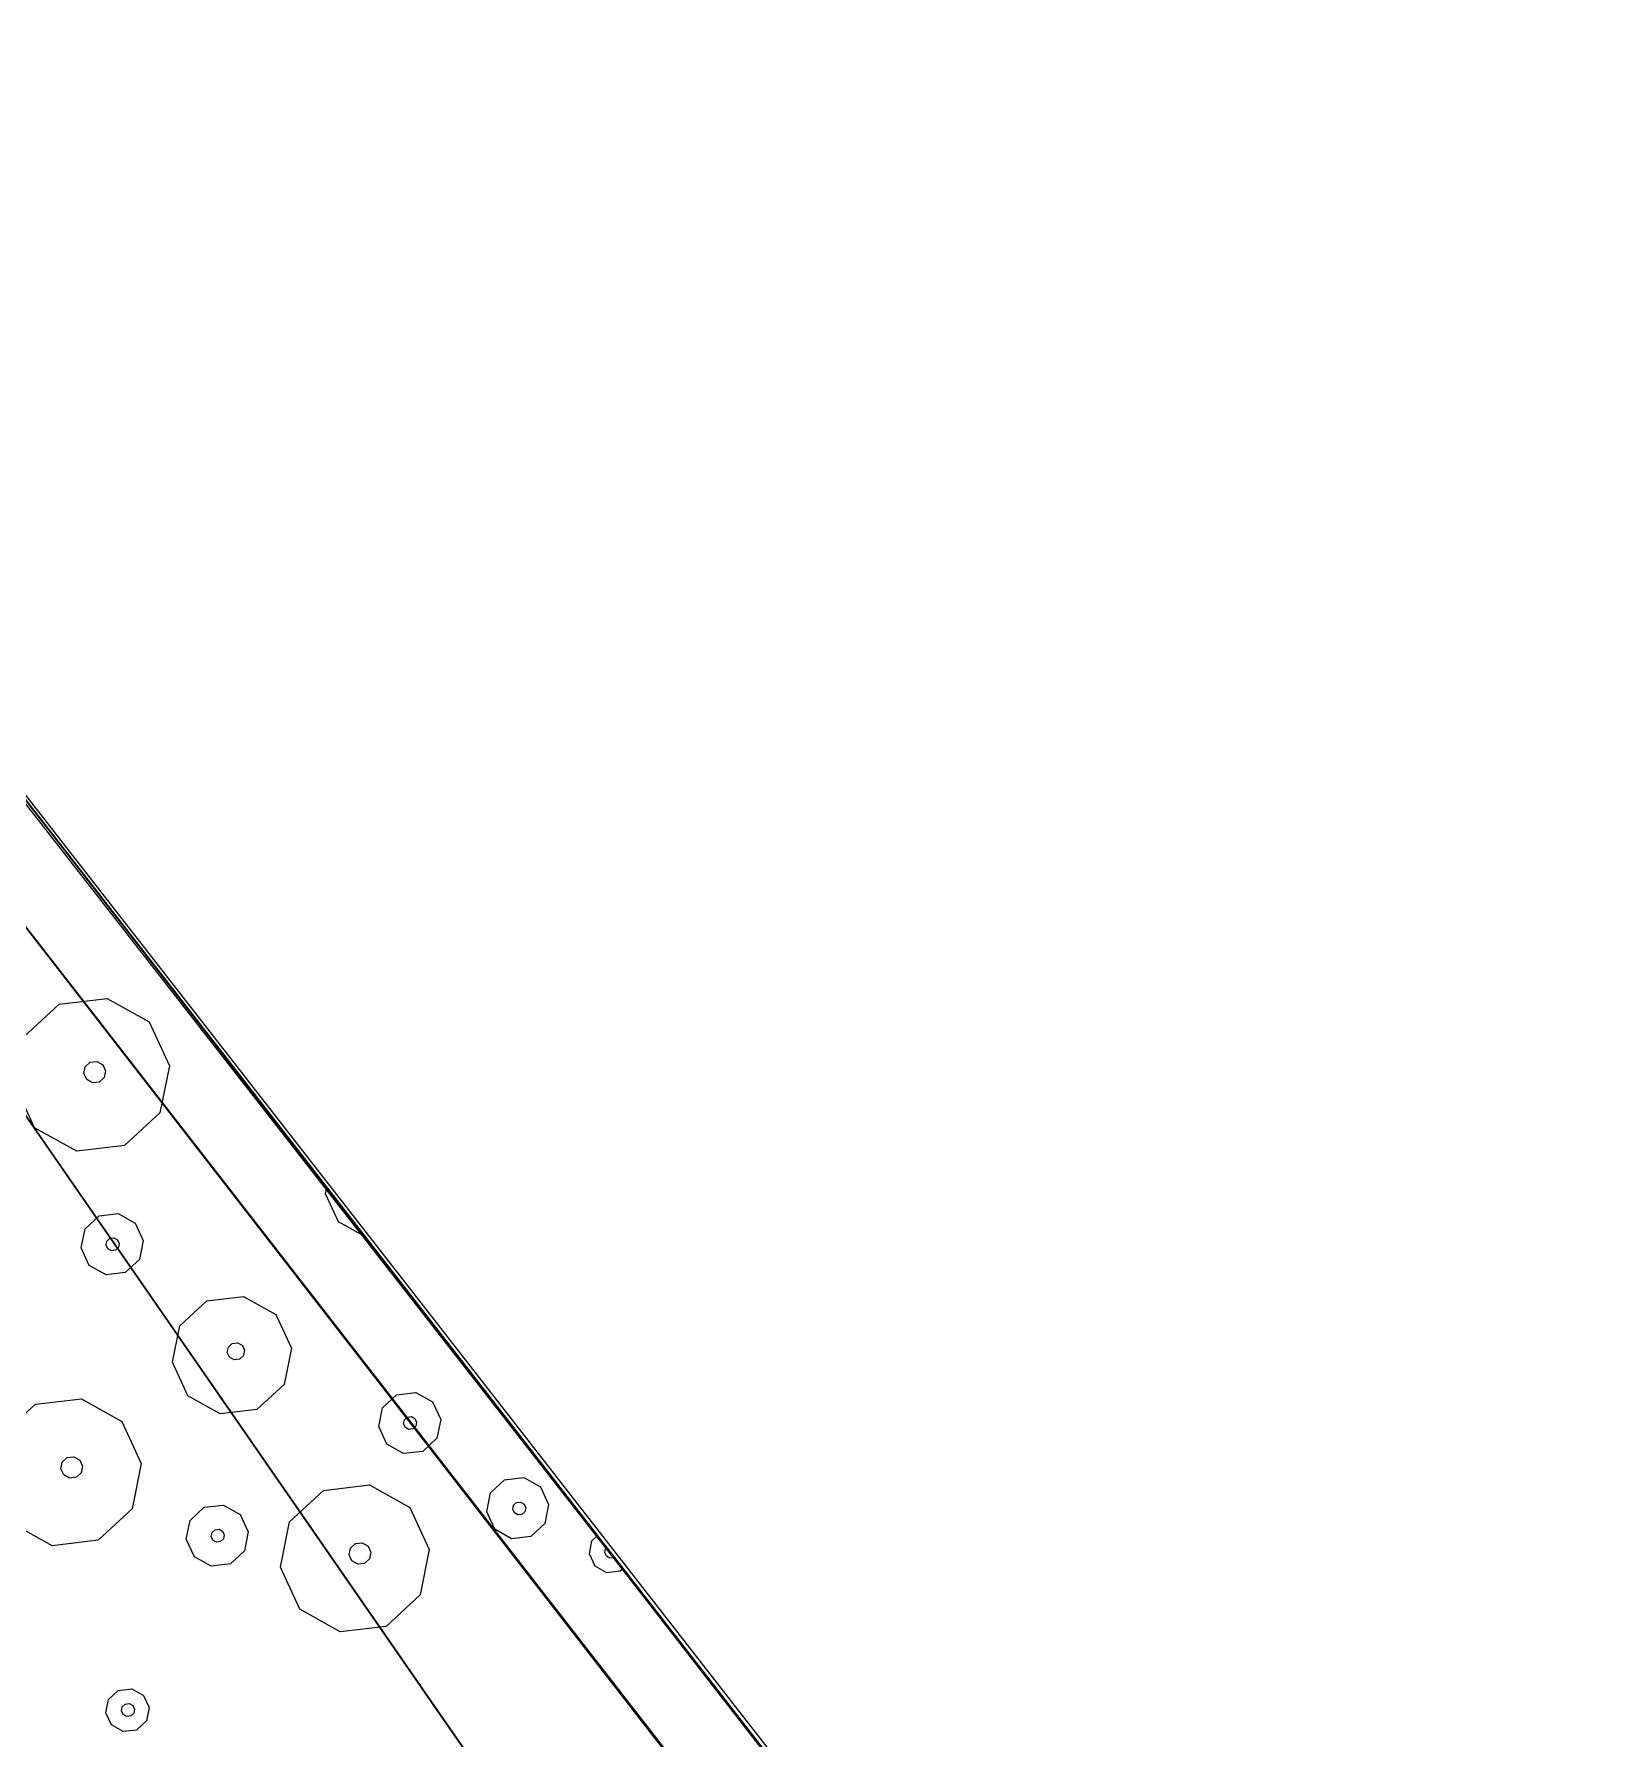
# Model space of a CAD drawing. Header units: metres. Extents: x -2858 to 512, y -1995 to 1252.
# Drawn here: x -495.254 to -491.212, y -106.224 to -101.851 of the extents above; entities that cross this region are included whole.
import ezdxf

# ---------------------------------------------------------------- set-up
doc = ezdxf.new("R2010")
doc.units = ezdxf.units.M
for name, color, linetype in [('Calque commun', 7, 'Continuous'), ('Calque11', 7, 'Continuous'), ('Calque17', 7, 'Continuous')]:
    doc.layers.add(name, color=color, linetype=linetype)

# ---------------------------------------------------------------- blocks, each defined once
blk = doc.blocks.new('geometrebondepartleger')
at = {"layer": 'Calque11', "color": 7, "linetype": 'Continuous', "lineweight": 9}
blk.add_polyline3d([(125.0277, 35.9078, 79), (133.3383, 81.851, 79), (145.3136, 148.3761, 79)], dxfattribs=at)
at = {"layer": 'Calque17', "color": 1, "linetype": 'Continuous', "lineweight": 9}
for points in [[(125.174, 36.6886, 79), (126.5286, 44.1348, 79), (125.0378, 35.9435, 79), (126.4161, 43.4883, 79), (128.681, 56.0642, 79), (129.9759, 63.1341, 79), (132.1933, 75.6042, 79), (133.3383, 81.851, 79), (135.2222, 92.3412, 79), (136.4776, 99.3268, 79), (138.1727, 108.7115, 79), (140.4846, 121.4626, 79), (141.0933, 124.9318, 79)], [(125.3707, 36.6528, 79), (126.7254, 44.0992, 79), (125.2346, 35.9078, 79), (126.6129, 43.4526, 79), (128.8778, 56.0285, 79), (130.1727, 63.0986, 79), (132.3901, 75.5687, 79), (133.5351, 81.8153, 79), (135.4191, 92.3058, 79), (136.6745, 99.2914, 79), (138.3695, 108.676, 79), (140.6815, 121.4274, 79), (141.2903, 124.8972, 79)]]:
    blk.add_polyline3d(points, dxfattribs=at)
blk = doc.blocks.new('pattern')
at = {"layer": 'Calque commun', "color": 54, "linetype": 'Continuous', "lineweight": 9}
for p, q in [((55.6975, 29.5002), (55.7057, 29.4995)), ((55.7057, 29.4995), (55.7317, 29.4766)), ((55.7317, 29.4766), (55.7392, 29.4428)), ((55.6875, 29.4327), (55.6854, 29.4329)), ((55.6965, 29.4379), (55.6875, 29.4327)), ((55.691, 29.4641), (55.6983, 29.4576)), ((55.7006, 29.4475), (55.6965, 29.4379)), ((55.6983, 29.4576), (55.7006, 29.4475)), ((55.7392, 29.4428), (55.7254, 29.411)), ((55.6956, 29.3934), (55.6786, 29.3951)), ((55.7254, 29.411), (55.6956, 29.3934)), ((55.7005, 29.2485), (55.743, 29.2736)), ((55.743, 29.2736), (55.7923, 29.2689)), ((55.7923, 29.2689), (55.8293, 29.2362)), ((55.6808, 29.2031), (55.7005, 29.2485)), ((55.7458, 29.2104), (55.7548, 29.2157)), ((55.7548, 29.2157), (55.7651, 29.2147)), ((55.7651, 29.2147), (55.7729, 29.2079)), ((55.8293, 29.2362), (55.8401, 29.1879)), ((55.6916, 29.1548), (55.6808, 29.2031)), ((55.7417, 29.2009), (55.7458, 29.2104)), ((55.744, 29.1908), (55.7417, 29.2009)), ((55.7518, 29.1839), (55.744, 29.1908)), ((55.7621, 29.1829), (55.7518, 29.1839)), ((55.771, 29.1882), (55.7621, 29.1829)), ((55.7752, 29.1977), (55.771, 29.1882)), ((55.7729, 29.2079), (55.7752, 29.1977)), ((55.8401, 29.1879), (55.8204, 29.1426)), ((55.7286, 29.1221), (55.6916, 29.1548)), ((55.8204, 29.1426), (55.7778, 29.1174)), ((55.9909, 29.0977), (56.093, 29.158)), ((56.093, 29.158), (56.2112, 29.1468)), ((56.2112, 29.1468), (56.3001, 29.0682)), ((55.7778, 29.1174), (55.7286, 29.1221)), ((55.9437, 28.9888), (55.9909, 29.0977)), ((56.3001, 29.0682), (56.3259, 28.9524)), ((56.0958, 28.9905), (56.1107, 28.9993)), ((56.1107, 28.9993), (56.128, 28.9976)), ((56.128, 28.9976), (56.1409, 28.9862)), ((55.9695, 28.873), (55.9437, 28.9888)), ((56.0889, 28.9746), (56.0958, 28.9905)), ((56.0927, 28.9577), (56.0889, 28.9746)), ((56.1057, 28.9463), (56.0927, 28.9577)), ((56.1378, 28.9534), (56.1229, 28.9446)), ((56.1447, 28.9693), (56.1378, 28.9534)), ((56.1409, 28.9862), (56.1447, 28.9693)), ((56.3259, 28.9524), (56.2787, 28.8435)), ((55.7224, 28.8966), (55.765, 28.9218)), ((55.765, 28.9218), (55.8142, 28.9171)), ((55.8142, 28.9171), (55.8513, 28.8843)), ((56.1229, 28.9446), (56.1057, 28.9463)), ((55.7027, 28.8513), (55.7224, 28.8966)), ((55.8513, 28.8843), (55.862, 28.8361)), ((56.0584, 28.7944), (55.9695, 28.873)), ((55.7135, 28.803), (55.7027, 28.8513)), ((55.7649, 28.8461), (55.7691, 28.8557)), ((55.7672, 28.836), (55.7649, 28.8461)), ((55.775, 28.8291), (55.7672, 28.836)), ((55.7691, 28.8557), (55.778, 28.8609)), ((55.7853, 28.8281), (55.775, 28.8291)), ((55.778, 28.8609), (55.7883, 28.86)), ((55.7943, 28.8334), (55.7853, 28.8281)), ((55.7883, 28.86), (55.7961, 28.8531)), ((55.7984, 28.843), (55.7943, 28.8334)), ((55.7961, 28.8531), (55.7984, 28.843)), ((55.862, 28.8361), (55.8423, 28.7907)), ((56.2787, 28.8435), (56.1765, 28.7832)), ((56.7583, 28.801), (56.7721, 28.8327)), ((56.7721, 28.8327), (56.8019, 28.8503)), ((56.8019, 28.8503), (56.8364, 28.847)), ((56.8364, 28.847), (56.8623, 28.8241)), ((56.8623, 28.8241), (56.8698, 28.7903)), ((55.7506, 28.7703), (55.7135, 28.803)), ((55.8423, 28.7907), (55.7998, 28.7656)), ((56.1765, 28.7832), (56.0584, 28.7944)), ((56.7659, 28.7672), (56.7583, 28.801)), ((56.7961, 28.7981), (56.8002, 28.8076)), ((56.7984, 28.788), (56.7961, 28.7981)), ((56.8061, 28.7811), (56.7984, 28.788)), ((56.8002, 28.8076), (56.8092, 28.8129)), ((56.8165, 28.7801), (56.8061, 28.7811)), ((56.8092, 28.8129), (56.8195, 28.8119)), ((56.8254, 28.7854), (56.8165, 28.7801)), ((56.8195, 28.8119), (56.8273, 28.8051)), ((56.8295, 28.7949), (56.8254, 28.7854)), ((56.8273, 28.8051), (56.8295, 28.7949)), ((56.8698, 28.7903), (56.8561, 28.7586)), ((55.7998, 28.7656), (55.7506, 28.7703)), ((56.2667, 28.7217), (56.3093, 28.7468)), ((56.3093, 28.7468), (56.3585, 28.7421)), ((56.3585, 28.7421), (56.3956, 28.7094)), ((56.7918, 28.7443), (56.7659, 28.7672)), ((56.8262, 28.741), (56.7918, 28.7443)), ((56.8561, 28.7586), (56.8262, 28.741)), ((56.2471, 28.6763), (56.2667, 28.7217)), ((56.3956, 28.7094), (56.4063, 28.6611)), ((56.2578, 28.628), (56.2471, 28.6763)), ((56.3092, 28.6712), (56.3134, 28.6807)), ((56.3115, 28.661), (56.3092, 28.6712)), ((56.3193, 28.6542), (56.3115, 28.661)), ((56.3134, 28.6807), (56.3223, 28.686)), ((56.3296, 28.6532), (56.3193, 28.6542)), ((56.3223, 28.686), (56.3327, 28.685)), ((56.3386, 28.6585), (56.3296, 28.6532)), ((56.3327, 28.685), (56.3404, 28.6781)), ((56.3427, 28.668), (56.3386, 28.6585)), ((56.3404, 28.6781), (56.3427, 28.668)), ((56.4063, 28.6611), (56.3867, 28.6158)), ((56.2949, 28.5953), (56.2578, 28.628)), ((56.3867, 28.6158), (56.3441, 28.5906)), ((56.3441, 28.5906), (56.2949, 28.5953)), ((55.8418, 28.4897), (55.9235, 28.5379)), ((55.9235, 28.5379), (56.018, 28.5289)), ((56.018, 28.5289), (56.0892, 28.4661)), ((55.804, 28.4026), (55.8418, 28.4897)), ((55.5046, 28.4302), (55.5195, 28.3632)), ((56.0892, 28.4661), (56.1098, 28.3734)), ((56.3193, 28.3997), (56.4215, 28.4601)), ((56.4215, 28.4601), (56.5396, 28.4488)), ((56.5396, 28.4488), (56.6286, 28.3703)), ((55.8247, 28.3099), (55.804, 28.4026)), ((55.9202, 28.3912), (55.9258, 28.4039)), ((55.9233, 28.3777), (55.9202, 28.3912)), ((55.9258, 28.4039), (55.9377, 28.4109)), ((55.9377, 28.4109), (55.9515, 28.4096)), ((55.9515, 28.4096), (55.9618, 28.4005)), ((55.9648, 28.387), (55.9593, 28.3743)), ((55.9618, 28.4005), (55.9648, 28.387)), ((56.2721, 28.2909), (56.3193, 28.3997)), ((55.5195, 28.3632), (55.4881, 28.2906)), ((55.9336, 28.3685), (55.9233, 28.3777)), ((55.9474, 28.3672), (55.9336, 28.3685)), ((55.9593, 28.3743), (55.9474, 28.3672)), ((56.1098, 28.3734), (56.0721, 28.2863)), ((56.6286, 28.3703), (56.6544, 28.2544)), ((55.8958, 28.2471), (55.8247, 28.3099)), ((56.4243, 28.2925), (56.4392, 28.3013)), ((56.4392, 28.3013), (56.4564, 28.2997)), ((56.4564, 28.2997), (56.4694, 28.2882)), ((55.4881, 28.2906), (55.4784, 28.2849)), ((56.0721, 28.2863), (55.9903, 28.2381)), ((56.2979, 28.175), (56.2721, 28.2909)), ((56.4174, 28.2767), (56.4243, 28.2925)), ((56.4212, 28.2598), (56.4174, 28.2767)), ((56.4341, 28.2483), (56.4212, 28.2598)), ((56.4663, 28.2555), (56.4514, 28.2467)), ((56.4731, 28.2713), (56.4663, 28.2555)), ((56.4694, 28.2882), (56.4731, 28.2713)), ((55.9903, 28.2381), (55.8958, 28.2471)), ((56.4514, 28.2467), (56.4341, 28.2483)), ((56.3869, 28.0965), (56.2979, 28.175)), ((56.505, 28.0852), (56.3869, 28.0965)), ((55.8897, 28.0224), (55.9322, 28.0475)), ((55.9322, 28.0475), (55.9815, 28.0428)), ((55.9815, 28.0428), (56.0185, 28.0101)), ((55.87, 27.977), (55.8897, 28.0224)), ((56.0185, 28.0101), (56.0293, 27.9618)), ((55.8807, 27.9287), (55.87, 27.977)), ((55.9322, 27.9719), (55.9363, 27.9814)), ((55.9344, 27.9617), (55.9322, 27.9719)), ((55.9422, 27.9549), (55.9344, 27.9617)), ((55.9363, 27.9814), (55.9453, 27.9867)), ((55.9526, 27.9539), (55.9422, 27.9549)), ((55.9453, 27.9867), (55.9556, 27.9857)), ((55.9615, 27.9592), (55.9526, 27.9539)), ((55.9556, 27.9857), (55.9634, 27.9788)), ((55.9656, 27.9687), (55.9615, 27.9592)), ((55.9634, 27.9788), (55.9656, 27.9687)), ((56.0293, 27.9618), (56.0096, 27.9165)), ((55.9178, 27.896), (55.8807, 27.9287)), ((56.0096, 27.9165), (55.967, 27.8913)), ((55.967, 27.8913), (55.9178, 27.896)), ((55.5106, 27.7732), (55.6171, 27.836)), ((55.6171, 27.836), (55.7401, 27.8243)), ((55.7401, 27.8243), (55.8328, 27.7425)), ((55.4615, 27.6598), (55.5106, 27.7732)), ((55.8328, 27.7425), (55.8596, 27.6218)), ((55.4883, 27.5391), (55.4615, 27.6598)), ((55.6227, 27.644), (55.6296, 27.6599)), ((55.6264, 27.6272), (55.6227, 27.644)), ((55.6296, 27.6599), (55.6445, 27.6687)), ((55.6445, 27.6687), (55.6617, 27.6671)), ((55.6617, 27.6671), (55.6747, 27.6556)), ((55.6784, 27.6387), (55.6715, 27.6229)), ((55.6747, 27.6556), (55.6784, 27.6387)), ((55.6394, 27.6157), (55.6264, 27.6272)), ((55.6566, 27.6141), (55.6394, 27.6157)), ((55.6715, 27.6229), (55.6566, 27.6141)), ((55.8596, 27.6218), (55.8105, 27.5084)), ((55.581, 27.4573), (55.4883, 27.5391)), ((55.704, 27.4456), (55.581, 27.4573))]:
    blk.add_line(p, q, dxfattribs=at)
at = {"layer": 'Calque commun', "color": 7, "linetype": 'Continuous', "lineweight": 9}
mesh = blk.add_polyface(dxfattribs=at)
corners = [(70.8497, 113.5412), (53.8349, 19.1692), (74.7282, 106.3237), (76.0435, 113.5984), (74.769, 106.1763), (58.8077, 18.2701), (114.1703, 105.207), (114.1703, 98.5387)]
mesh.append_faces([[corners[k] for k in face] for face in [(3, 4, 6)]], dxfattribs={"vtx0": -1, "vtx1": -1, "color": 7})
mesh.append_faces([[corners[k] for k in face] for face in [(3, 2, 4)]], dxfattribs={"vtx0": -1, "vtx2": -1, "color": 7})
mesh.append_faces([[corners[k] for k in face] for face in [(5, 2, 1)]], dxfattribs={"vtx1": -1, "color": 7})
mesh.append_faces([[corners[k] for k in face] for face in [(0, 1, 2), (3, 0, 2)]], dxfattribs={"vtx1": -1, "vtx2": -1, "color": 7})
mesh.append_faces([[corners[k] for k in face] for face in [(4, 7, 6)]], dxfattribs={"vtx2": -1, "color": 7})

msp = doc.modelspace()

# ---------------------------------------------------------------- block references
at = {"layer": 'Calque commun', "color": 0, "linetype": 'ByBlock', "lineweight": -2, "rotation": 228.1617603435354}
for name, p in [('geometrebondepartleger', (-440.1616, 15.2632)), ('pattern', (-478.5712, -44.6144))]:
    msp.add_blockref(name, p, dxfattribs=at)

doc.saveas('drawing.dxf')
